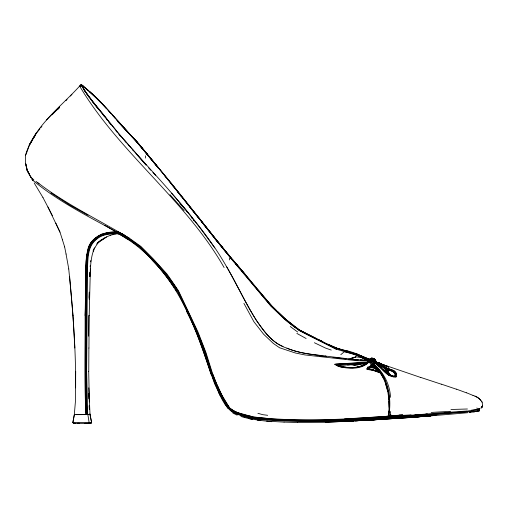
<?xml version="1.0" encoding="UTF-8"?>
<svg xmlns="http://www.w3.org/2000/svg" width="508" height="508" viewBox="0 0 508 508"><rect width="100%" height="100%" fill="white"/><g stroke="black" fill="none" stroke-linecap="round" stroke-linejoin="round"><path stroke-width="0.76" d="M116.821 231.826L118.294 231.534C105.442 231.534 89.859 236.411 87.446 251.13C83.883 272.364 86.335 294.119 85.103 315.519C85.268 348.482 84.195 381.476 85.973 414.407L89.491 414.553M482.594 405.225L482.162 402.152L479.685 399.078M75.635 387.845C75.94 348.132 72.695 308.451 68.732 268.961M88.76 371.291L88.881 348.018M75.705 371.259L75.387 401.936L74.333 414.407L74.892 414.407M88.646 336.169L88.767 315.563M88.938 348.037L89.16 315.557M85.128 315.531L86.081 261.747L86.436 256.838L88.906 246.564L91.123 242.227L94.786 238.614L98.038 236.106L101.987 233.953L107.207 232.689L117.253 232.048L119.583 232.416L129.559 238.354L140.786 246.355L153.346 258.991L167.183 274.263L178.46 290.779L197.917 331.851L205.975 352.635L212.604 373.799L216.275 383.356M395.237 376.015L395.268 374.269L392.919 371.443L386.118 368.948M395.173 376.06L395.205 374.32M89.16 299.161L89.313 292.125L89.154 297.58M89.205 315.576L90.361 268.961M395.408 376.301C395.986 371.31 389.649 370.573 386.226 369.183M375.304 359.886L375.761 360.934L375.533 362.026L369.875 359.905C370.294 357.956 372.821 357.753 374.244 358.832M375.133 360.305C371.697 354.597 365.722 361.842 375.583 362.172M145.453 158.083L145.517 155.804M89.675 274.968L89.783 272.72M89.643 276.492L89.821 272.739M90.043 276.485C90.538 268.116 90.487 259.537 93.205 251.511M25.413 155.404C34.119 126.511 59.62 107.867 79.261 86.525L81.255 84.988C102.051 99.447 118.205 123.482 136.811 141.484M79.261 86.525L81.597 84.798L83.757 86.424M90.189 266.846L90.284 265.398M375.704 361.709L375.209 359.493L374.059 361.728C370.567 361.169 376.879 358.381 371.342 358.578L370.319 358.927L370.554 358.642M374.059 361.728L375.05 361.912L375.793 360.731L375.361 359.778L374.193 358.845L371.526 358.223L371.399 358.534L374.866 359.95L374.059 361.728L375.533 362.026L375.647 360.959M373.717 359.232L372.866 361.309L374.053 358.8L375.209 359.67L375.609 361.969M375.666 361.925L375.717 360.718L375.101 359.537M90.653 261.861L90.83 260.49M388.944 410.972L388.201 416.338L391.262 415.766M389.23 415.95L390.163 414.572L390.677 411.48M72.873 422.694L73.533 422.694L72.803 422.675L74.333 414.642L72.873 422.7L73.552 422.7M371.481 359.016L371.596 358.451M371.538 358.972L371.748 358.362M372.796 359.213C372.231 356.984 376.32 360.382 372.878 358.578M374.079 359.696L374.136 358.743L375.304 359.823M374.136 358.743L375.361 359.778L375.215 360.534M370.586 358.629L370.453 359.251C368.605 361.22 371.92 356.883 369.76 359.785L370.269 359.829M370.516 359.226C370.897 358.184 369.849 360.655 369.233 359.423M481.044 408.045L482.232 406.914L482.524 405.295M369.805 359.6C370.021 358.318 375.025 357.518 372.116 359.734M369.875 359.905L366.846 358.235L369.627 359.397M373.609 370.58L373.717 370.192L379.743 372.25L380.117 372.815L373.609 370.58L367.392 369.399M375.558 360.915C374.58 361.493 375.761 362.725 375.38 361.404L375.501 360.959L375.533 362.026L374.472 360.724L370.992 359.283L370.535 360.356C371.773 362.407 373.247 357.397 372.491 358.667M370.992 359.283L371.361 358.572L370.319 358.927L369.76 359.785C370.345 358.197 372.339 360.89 372.586 358.794M388.563 397.37L389.103 410.877L388.201 416.338L388.703 415.989C391.579 400.78 389.058 383.464 379.787 370.789C371.081 360.14 358.743 352.977 345.135 350.476M25.991 154.616L29.146 145.79M390.163 414.572L390.804 414.407L390.233 415.881L388.703 415.989M371.608 360.82L371.97 359.689M374.18 361.683L374.472 360.636L373.418 360.102M375.152 361.944L375.38 361.404L376.593 362.293M93.104 250.781L93.98 248.602M93.237 251.53L94.971 247.358M370.37 358.845L369.913 359.467L370.542 358.712L370.249 358.934M473.958 411.41L479.279 410.87L479.546 409.683M394.341 376.98L394.633 376.326M370.884 359.258L371.221 358.604M371.551 360.712L370.472 360.242L371.729 358.146M367.125 358.585L369.691 359.721L370.205 359.01M32.106 179.292L31.953 179.578C57.423 200.984 87.598 216.065 116.675 231.978L116.821 231.775M32.125 179.33L32.823 180.556M369.392 359.651L369.354 359.308M367.348 367.963L368.084 366.674M366.611 369.252L367.265 368.719L373.678 370.122L379.743 372.25M29.121 145.078L36.265 132.899M29.426 145.091L32.207 140.405M29.413 145.053L32.201 140.373M96.698 244.075L97.498 242.818L101.156 239.973M95.002 247.377L97.974 242.957M88.824 414.553L86.023 414.636L86.392 414.115L85.433 387.826L85.522 315.551L86.138 268.967C86.722 258.775 86.208 246.374 94.793 239.185C100.59 233.223 109.137 232.683 116.967 232.499C125.806 234.753 132.798 241.922 140.437 246.685C154.242 260.318 168.015 274.206 178.022 290.97C187.865 311.258 197.98 331.47 205.511 352.762C209.563 365.843 213.309 379.082 219.424 391.389C223.958 399.472 227.394 409.931 237.141 412.94C244.735 415.569 252.584 417.544 260.61 418.23C329.152 424.091 397.942 415.608 466.331 411.055M386.766 367.805L375.526 362.89L373.704 362.509C381.559 366.497 385.883 377.552 395.726 376.917L396.615 375.691L396.634 373.894L395.973 372.555L394.278 370.891L387.045 368.249M479.819 408.8L479.482 409.251L479.323 408.711M36.589 133.039L39.973 128.765M40.938 127.552L41.91 126.34M390.804 414.407L389.769 415.703L402.806 415.068L399.04 415.011M371.272 358.515L371.672 358.191L370.484 358.756M374.186 358.877L373.799 359.251L374.205 359.086M375.209 359.67C374.65 360.388 375.177 359.01 375.361 359.842M370.446 358.743L369.76 359.785L370.586 358.819M367.601 368.154L370.135 366.001L372.174 365.093L376.149 368.268M65.964 100.641L67.05 99.485M70.314 96.037L71.945 94.285M52.076 114.821L57.404 109.36M57.321 109.747L59.449 107.563L57.321 109.722M387.706 371.304L389.877 374.714L389.369 375.234L385.502 369.322M362.68 356.622L369.722 359.207M46.438 119.92L59.423 106.877M480.974 408.115L482.162 406.984L481.394 406.73M367.652 368.344L369.221 366.979L367.043 368.751L373.717 370.192M340.805 354.673L344.259 351.784C354.273 354.038 364.585 357.435 371.939 364.89M97.53 242.837L104.419 237.814M90.805 423.278L91.58 422.675L90.03 414.649M75.584 423.297L73.552 423.297L90.875 423.297L91.65 422.694L90.1 414.668L89.338 414.668M98.006 242.976L101.397 240.328M372.231 365.201L367.265 368.719L370.992 365.938M244.786 273.793L231.254 257.943L230.41 257.613L231.076 258.058M376.733 369.487L372.237 365.423L372.174 366.439L368.37 369.202M369.799 368.141L372.129 366.274L378.377 372.097M101.429 240.341L106.597 236.887M388.156 415.969L388.385 415.804C390.989 403.244 388.957 389.661 383.838 377.927C379.552 368.56 370.884 362.121 362.541 356.654M101.759 240.106L106.629 236.906L110.204 235.344M366.49 363.468C357.416 369.83 345.072 368.3 335.318 364.274L368.802 362.452L366.49 363.468L368.63 362.369L347.44 364.103L335.591 364.28C346.139 369.068 358.934 368.897 368.63 362.369L362.966 365.608L355.283 367.595M367.049 363.868C359.2 369.545 348.894 368.649 339.877 366.84M370.948 359.353L369.983 359.454L370.389 358.781M86.023 414.382L74.409 414.528M389.668 415.83L388.309 416.42L386.023 416.287M359.181 364.046L354.686 365.03L352.609 364.63M360.648 363.842L357.791 364.947L354.66 365.379L351.085 364.693M351.511 358.102L353.727 357.257M350.831 358.781L356.108 356.838L362.388 357.791L364.661 358.604M350.774 358.826L356.057 356.876M370.624 358.718L371.526 358.223M349.618 359.016L355.695 356.883M116.421 231.991L117.939 231.553M395.726 376.917L396.437 376.707L395.548 376.892M110.236 235.356L116.846 233.496M466.319 411.188L478.968 409.423L479.495 410.381M356.921 364.261L358.254 364.096M471.805 411.607L474.402 411.302M469.817 411.848L470.725 411.74M470.052 412.413L469.29 412.502L474.358 411.836M473.799 411.905L474.294 411.905M363.322 363.842L338.728 365.531M478.333 409.867L479.476 409.753M471.373 410.191L478.968 409.423M477.069 411.029L479.349 410.801M479.279 410.87C406.578 416.363 333.4 425.444 260.471 419.5C250.711 418.446 240.849 416.376 232.054 411.893C223.126 405.047 219.456 393.408 214.554 383.635M386.397 368.014L374.631 362.972L375.526 362.89M402.806 415.068C355.6 418.795 307.95 422.231 260.68 417.805M430.492 415.823L412.648 417.405L355.371 420.815M444.487 412.477L446.049 412.344M467.982 412.68C420.503 416.941 372.929 420.357 325.298 422.262M413.322 417.125L417.233 416.808M418.795 416.681L423.481 416.3M425.05 416.173L429.736 415.792M435.991 415.284L432.01 415.658M466.465 411.683C397.999 416.281 329.14 424.872 260.515 418.979C252.419 418.287 244.494 416.287 236.836 413.626C226.949 410.508 223.329 399.974 218.738 391.712C212.617 379.381 208.851 366.116 204.794 353.016C197.282 331.768 187.185 311.601 177.375 291.357C167.405 274.663 153.683 260.839 139.948 247.256C132.417 242.576 125.533 235.509 116.859 233.236C109.239 233.464 100.927 233.877 95.282 239.725C86.836 246.774 87.484 258.978 86.887 268.967L86.068 371.272L86.576 401.898L87.135 414.077L87.713 414.553L86.627 371.265L87.446 268.967C88.036 259.01 87.408 246.799 95.929 239.852C100.73 235.217 107.366 233.877 113.836 233.896C119.647 232.423 123.838 237.56 128.632 239.795M430.447 415.785L409.346 417.493L433.8 415.531M362.179 362.414L335.401 364.179M413.347 417.138L417.278 416.827M418.852 416.706L423.577 416.338M430.651 415.779L425.145 416.211L430.613 415.817M404.92 417.697L423.608 416.331M373.304 419.792L412.718 417.347M347.516 364.985L366.605 363.582M411.067 414.884L344.481 418.954M414.947 414.649L419.595 414.363M425.799 413.988L427.349 413.893M373.234 419.837L325.228 422.294L297.459 422.453M431.184 412.439L450.571 411.321M347.072 421.088L353.797 420.891M379.222 419.468L355.41 420.764L383.508 419.284M357.118 420.713L383.438 419.335M352.254 420.98L353.816 420.897M353.092 367.703L344.989 367.271M86.392 414.115L87.135 414.077M115.157 233.858L117.1 233.769M450.964 409.486L467.436 408.997M365.754 363.76L362.826 363.791L365.824 363.906M363.284 362.483L368.802 362.452M72.796 422.675L91.65 422.694M76.302 414.528L85.941 414.528M76.244 414.642L81.858 414.642M77.559 423.272L79.591 423.297M84.753 423.297L88.462 423.297M88.633 423.291L89.745 423.297M90.468 423.297L88.563 423.272L89.135 422.675L87.884 414.642M90.399 423.278L90.875 423.297M363.601 362.433L365.023 362.452M368.586 362.502L369.1 362.515M284.099 422.104L297.39 422.478M284.023 422.129L266.681 421.119M477.672 409.257L479.412 409.321L479.254 408.781M367.138 361.08L356.178 360.642L304.851 354.927L295.294 352.977L279.527 347.739L273.342 343.446L263.633 334.239L253.892 321.716L243.916 303.365M374.631 362.972L386.01 367.709M387.217 366.522L376.231 362.242L380.321 363.417M377.063 362.337L375.552 361.861L387.674 366.503M370.275 359.588L369.741 359.556L370.586 360.178M369.634 359.855L370.161 359.886M375.088 361.804L375.698 361.874M116.332 231.966L119.78 232.41M369.792 359.708L370.205 359.734M353.231 359.346L366.687 360.318M353.003 359.569L358.254 359.931M360.502 360.089L365.754 360.451M372.174 366.439L374.783 368.63M352.946 359.613L357.448 359.924M360.445 360.128L364.947 360.439M84.245 414.528L85.954 414.642M373.964 359.175L374.98 359.956M370.624 360.058L370.319 360.204M369.195 367.608L375.425 368.11M319.564 355.905L326.396 356.584M353.174 359.385L325.431 356.064M271.52 418.954L256.476 417.297M325.66 356C312.585 354.508 299.269 353.327 287.001 348.19C278.346 345.497 271.437 339.706 265.557 332.943C249.225 312.795 239.554 288.506 226.428 266.351M343.014 358.553L346.075 358.877M348.367 359.124L351.422 359.448M271.729 421.704L257.365 420.129M260.82 420.56L248.806 418.573M333.045 357.334L337.795 357.899M267.697 415.303L262.858 414.693L257.918 413.309M338.531 357.994L341.49 358.388M318.694 355.34C307.873 354.07 297.034 352.406 286.906 348.19M256.654 417.328C247.339 415.665 237.287 414.071 229.686 408.019C222.117 397.643 217.259 385.68 212.604 373.799M391.681 375.952L394.945 376.263L395.859 375.19L395.846 373.437L395.249 372.104L393.503 370.453L385.832 367.697L375.285 363.087L385.591 367.906L393.205 370.63L394.906 372.256L395.497 373.57L395.51 375.291L394.691 376.276L391.573 376.003M393.135 376.25C385.515 374.84 381.857 366.649 375.285 363.087M321.742 341.097C334.162 349.447 349.193 350.52 362.483 356.699M341.363 349.98L344.799 350.577M372.021 364.922L370.776 364.693L371.862 365.201M367.043 368.751L373.678 370.122L367.265 368.719M198.863 217.976L214.23 237.471L230.264 256.743L230.619 257.473L229.413 258.699L229.451 259.944M371.075 366.846L373.983 367.519M252.412 416.719L237.395 412.566L233.388 410.655L229.686 408.019L221.983 395.434L216.224 383.172M252.406 419.456L244.285 417.424M348.672 351.371L337.21 348.323L327.704 344.246M354.394 353.587L357.943 354.489M370.954 366.89L373.958 367.627M342.811 367.284L339.401 366.439L334.639 364.223L338.506 366.376M374.123 361.55L375.164 361.842M374.599 361.867L371.691 360.769M481.882 406.819L482.232 406.914M481.819 406.889L482.162 406.984M476.625 408.076L478.815 408.711M81.991 86.246L83.21 86.836M240.919 416.471L244.215 417.436M339.192 365.804L342.837 366.903M376.231 362.242L379.641 363.404M379.501 363.36L381.768 364.547M380.689 363.811L377.285 362.42L380.555 363.506L382.778 364.941M420.827 377.45L441.414 384.239M387.179 366.001L420.764 377.501M377.996 362.591L380.619 363.455M441.477 384.181L456.394 389.217M337.153 348.361L341.598 349.872M389.712 370.453L378.377 365.906M371.627 360.642L374.155 361.575M331.248 350.069L325.539 348.075L314.395 342.741M373.577 370.294L378.638 372.104M456.457 389.153L466.35 392.798M385.343 368.738L389.623 370.275M472.992 395.332L477.641 397.377L480.727 400.088M376.32 362.09L387.731 366.452M372.643 358.705L373.767 359.143M372.18 359.594L373.31 360.032M363.595 357.213L366.49 358.4M372.929 361.131L369.83 359.772M466.414 392.735L472.929 395.395M368.738 359.346L376.745 362.585M377.342 362.375L386.086 365.868M377.285 362.42L386.029 365.919M366.484 358.299L359.88 355.517M337.204 348.425L327.704 344.087M391.509 376.047L388.061 374.44L378.416 365.697M356.241 353.727L364.858 357.626M360.934 357.251L362.28 357.816M357.315 354.501L359.461 355.416M360.89 356.025L363.03 356.94M357.264 354.546L359.404 355.46M360.832 356.07C377.52 362.718 389.7 379.228 390.519 397.351M370.872 360.515L371.761 360.896M356.565 354.095L358.553 354.946M367.087 358.35L369.532 359.404M361.486 355.892L366.109 357.962M283.045 346.494C271.056 341.871 263.716 330.34 256.4 320.44C241.738 296.723 230.664 270.98 214.89 247.904C188.265 209.017 155.296 175.33 124.231 140.125M367.182 358.54L369.106 359.391M367.284 358.642L368.668 359.327M474.967 396.05L479.33 398.577M321.685 341.128L299.434 329.908L284.778 318.516M317.494 339.306L321.729 341.274L317.443 339.338M284.671 318.967C299.441 333.343 319.475 339.293 336.969 349.352C347.567 352.87 359.899 354.044 368.383 361.899M321.126 341.249L326.847 343.916M386.817 366.16L388.779 367.125M386.753 366.211L388.722 367.176M307.88 334.429L316.789 338.976M316.738 339.007L299.295 330.06L287.02 320.561M232.835 412.991L237.134 415.157M373.386 360.236L374.39 360.75M299.345 330.035L307.886 334.543M296.843 333.407L306.134 338.512M88.062 215.297L69.653 205.029L50.908 192.881M336.785 349.618L299.231 330.581L284.486 319.195L270.84 306.095L230.232 257.639L169.888 182.086M104.864 225.311L114.433 230.937M118.955 234.017C141.942 246.342 159.88 266.376 174.339 287.731M129.559 238.354C98.774 219.799 66.008 204.406 37.414 182.372M121.615 233.35L122.885 234.137M124.155 234.925L125.419 235.718M335.318 364.274L338.512 366.325M389.877 374.714L393.192 376.803M387.636 371.069L389.922 374.561L393.37 376.841M389.858 374.612L392.735 376.511M230.448 257.6L231.115 258.045M373.748 366.459L375.012 367.297M374.218 359.01L375.279 359.759M86.893 89.668C78.321 81.439 83.585 88.608 86.309 92.926M83.312 86.563L84.366 87.306M292.221 325.076L293.427 325.945M294.627 326.815L298.831 329.87M290.271 326.53L297.713 332.054M375.412 361.696L376.485 362.522M86.893 89.656L96.139 97.733L102.768 104.616M371.735 364.611C376.765 368.338 381.222 373.018 383.686 378.841M39.091 183.934L35.973 181.292M375.114 362.991L377.971 365.347M291.789 324.434L284.709 318.579L277.368 311.48M285.839 319.583L277.882 312.045M87.795 90.1L81.661 84.899L81.115 84.715L79.731 86.252C119.386 153.041 185.591 199.739 224.098 267.532M374.593 360.699L375.304 361.302M374.529 360.832L375.241 361.442M83.515 86.424L81.115 84.703L79.953 85.846L79.889 86.69M374.587 366.827C382.067 372.923 385.743 382.346 387.877 391.516M374.745 367.284L377.019 369.252M32.912 179.165L30.905 177.343L27.159 170.472L25.521 163.493M33.896 180.042L30.893 177.305L27.146 170.44M393.148 371.665L394.837 373.215M95.739 97.282L89.433 91.472L101.397 103.13M392.976 371.392L394.653 372.942M284.721 318.941L271.037 305.886L231.007 257.88M284.823 318.491L271.228 305.416L258.153 290.233M276.238 310.388C261.334 295.935 249.371 278.809 235.585 263.341M271.107 305.492L275.622 309.861M382.416 369.043L385.312 371.862M141.605 248.901L143.777 251.085M149.2 256.54L151.365 258.718M102.419 104.191C142.373 146.336 178.581 191.738 214.3 237.484M144.755 151.409L136.804 141.98L117.78 121.641M127.07 131.312L136.957 141.77L147.39 154.172M132.455 137.154L121.92 125.781M135.045 139.922L137.598 142.786M148.685 167.951L150.8 170.205M152.908 172.46L155.55 175.273M117.831 121.025L126.924 130.937M119.78 123.457L116.649 119.99M102.419 104.178L106.591 108.744M108.153 110.452L110.706 113.297M152.102 260.172C182.944 291.059 197.771 333.737 211.049 374.377M169.945 194.634L184.144 210.541M112.687 115.519L115.659 118.885M89.611 414.109L89.954 414.56L89.579 414.649L90.024 414.579L89.929 413.969M146.094 164.782L115.862 130.321M136.112 153.791L146.05 165.138M125.984 142.221L116.173 130.683M129.007 145.675L130.01 146.825M132.531 149.701L133.534 150.851M384.143 368.294L389.071 375.437M179.838 203.244L185.541 209.848M271.272 305.397L244.748 273.812M171.609 193.218L185.547 209.461L200.463 228.46L214.808 247.917M232.613 259.804L234.62 262.153M235.617 263.328L244.634 273.882M232.581 259.823L234.582 262.166M240.646 269.221L230.435 257.454L183.979 199.422L230.581 257.486M241.662 270.421L244.691 274.009M232.372 259.842L233.89 261.633M235.407 263.423L236.925 265.22M238.436 267.011L239.452 268.211M241.471 270.599L242.481 271.793M116.002 130.893L116.98 132.048M118.936 134.36L120.396 136.087M146.24 153.181L171.088 183.312M136.792 141.967L147.225 154.349M136.804 141.478L158.718 168.231M147.06 154.153L141.091 146.977L158.509 168.364M211.157 233.934L228.587 255.041M164.935 176.117L165.945 177.311M167.411 179.102L168.916 180.892M214.039 237.592L225.552 251.441M227.051 253.244L228.556 255.054M116.065 130.251C104.203 115.322 90.494 101.403 81.115 84.715L81.578 85.046M377.774 369.843L379.254 371.646M214.147 237.642L226.054 252.165M115.221 129.515L95.282 104.807L86.779 93.536M108.363 121.552L110.75 124.473M148.73 156.191L158.686 168.421M97.536 107.982L92.24 101.314M147.257 154.026L184.093 199.441M187.725 204.502L188.741 205.74M189.719 206.978L199.65 219.323M108.382 120.987C99.511 108.877 88.436 98.146 81.439 84.779L81.115 84.715L81.305 85.173M171.088 183.14L183.966 199.593M170.879 183.28L173.742 186.893M177.552 191.719L181.369 196.545M201.549 221.761L202.508 222.98M203.467 224.199L210.223 232.708M102.794 114.491L104.654 116.846M106.509 119.196L107.436 120.371M186.017 210.464L187.433 212.306M191.224 217.227L192.17 218.459M193.116 219.685L194.062 220.916M82.785 87.497L81.985 86.22M86.639 93.764L89.402 97.58M175.228 289.033L176.568 290.995M225.012 403.93L225.8 405.111M226.593 406.292L228.168 408.661M386.213 368.878L387.693 371.018M386.315 369.145L389.934 374.663M481.311 401.009L482.092 402.215M374.866 359.95L375.603 360.807M34.22 183.013L42.983 197.593M29.718 174.828L27.21 170.383L25.73 163.468M30.436 176.098L31.153 177.368M29.343 174.161L27.191 170.345L25.883 164.205M42.964 197.561L52.375 215.563M83.718 89.313L84.773 91.338M47.936 206.985L60.001 232.175L62.44 239.808M81.578 85.058L81.61 85.23M218.389 391.973L220.262 395.7M186.436 311.169C198.672 334.194 205.753 359.277 214.617 383.629M55.842 223.139L59.976 232.15M217.519 386.118L218.459 388.195M375.323 361.531L375.514 361.963M230.2 256.832L230.473 257.442M369.57 359.442L369.722 360.064M385.489 383.559L387.896 392.093L388.899 399.752M204.851 353.009L206.038 356.787M62.408 239.782L64.656 246.926M66.04 254.025L68.77 268.986M64.618 246.901L66.072 254.051M69.609 276.377L73.025 315.551M389.033 401.295L389.242 407.41M89.992 413.988L88.805 387.82M89.148 405.733L89.357 409.537M72.981 315.525L74.841 348.012M85.446 401.949L86.023 414.636M375.539 361.086L375.615 361.76M89.325 401.923L88.703 371.265M88.652 393.319L88.83 398.799M25.4 155.365L25.533 163.532M35.795 134.379L33.007 139.065L35.782 134.347M410.978 417.316L409.416 417.443L410.985 417.322M74.06 423.272L73.482 423.272L74.047 423.272M80.239 86.601L79.731 86.252L80.239 86.614M140.094 145.783L138.601 143.993L140.087 145.777"/></g></svg>
